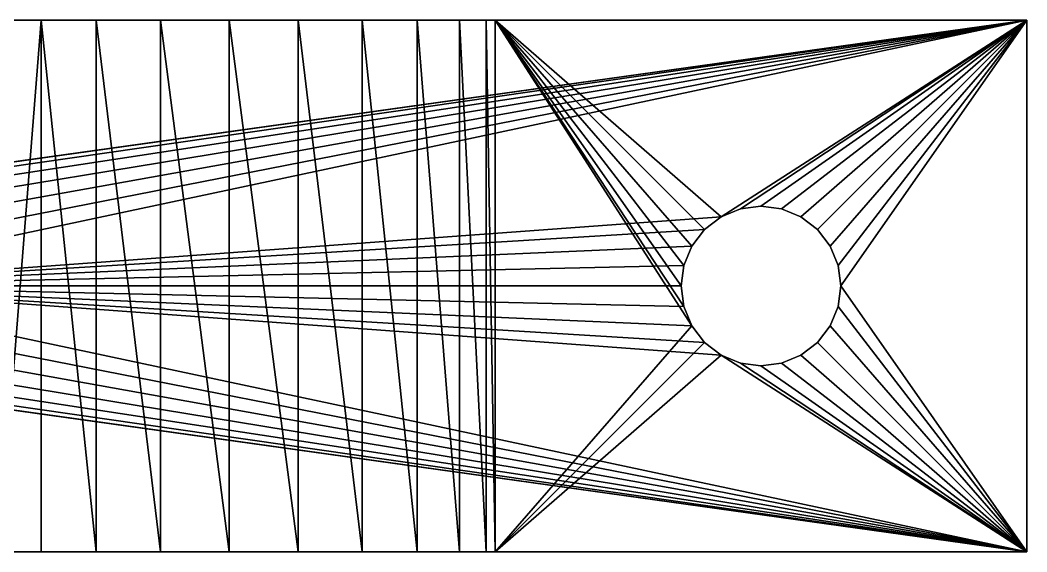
# Model space of a CAD drawing. Header units: metres. Extents: x 0 to 683, y 0 to 667.
# Drawn here: x 191.07 to 210, y 355.77 to 365.77 of the extents above; entities that cross this region are included whole.
import ezdxf

# ---------------------------------------------------------------- set-up
doc = ezdxf.new("R2010")
doc.units = ezdxf.units.M

msp = doc.modelspace()

# ---------------------------------------------------------------- meshes
at = {"layer": 'Mesa Holder'}
mesh = msp.add_polyface(dxfattribs=at)
corners = [(180, 365.769, -10), (193.706, 365.769, -4.83), (210, 365.769, -10), (180, 365.769, 0), (195, 365.769, -5), (192.5, 365.769, -4.33), (191.464, 365.769, -3.536), (190.67, 365.769, -2.5), (190.17, 365.769, -1.294), (190, 365.769, 0), (196.294, 365.769, -4.83), (210, 365.769, 0), (197.5, 365.769, -4.33), (198.536, 365.769, -3.536), (199.33, 365.769, -2.5), (199.83, 365.769, -1.294), (200, 365.769, 0)]
mesh.append_faces([[corners[k] for k in face] for face in [(8, 3, 9), (11, 15, 16)]], dxfattribs={"vtx0": -1})
mesh.append_faces([[corners[k] for k in face] for face in [(0, 1, 2), (1, 3, 5), (5, 3, 6), (6, 3, 7), (7, 3, 8), (2, 10, 11), (10, 2, 4)]], dxfattribs={"vtx0": -1, "vtx1": -1})
mesh.append_faces([[corners[k] for k in face] for face in [(1, 0, 3), (2, 1, 4), (11, 10, 12), (11, 12, 13), (11, 13, 14), (11, 14, 15)]], dxfattribs={"vtx0": -1, "vtx2": -1})
mesh = msp.add_polyface(dxfattribs=at)
corners = [(180, 365.769, -10), (183.701, 361.519, -10), (180, 355.769, -10), (183.939, 361.829, -10), (184.25, 362.068, -10), (184.612, 362.217, -10), (210, 365.769, -10), (183.551, 361.157, -10), (183.5, 360.769, -10), (185, 362.269, -10), (185.388, 362.217, -10), (185.75, 362.068, -10), (186.061, 361.829, -10), (186.299, 361.519, -10), (186.449, 361.157, -10), (186.5, 360.769, -10), (204.25, 362.068, -10), (203.939, 361.829, -10), (203.701, 361.519, -10), (203.551, 361.157, -10), (203.5, 360.769, -10), (204.612, 362.217, -10), (205, 362.269, -10), (205.388, 362.217, -10), (205.75, 362.068, -10), (206.061, 361.829, -10), (206.299, 361.519, -10), (206.449, 361.157, -10), (206.5, 360.769, -10), (184.612, 359.32, -10), (210, 355.769, -10), (184.25, 359.469, -10), (183.939, 359.708, -10), (183.701, 360.019, -10), (183.551, 360.38, -10), (185, 359.269, -10), (185.388, 359.32, -10), (185.75, 359.469, -10), (186.061, 359.708, -10), (186.299, 360.019, -10), (186.449, 360.38, -10), (204.25, 359.469, -10), (203.939, 359.708, -10), (203.701, 360.019, -10), (203.551, 360.38, -10), (204.612, 359.32, -10), (205, 359.269, -10), (205.388, 359.32, -10), (205.75, 359.469, -10), (206.061, 359.708, -10), (206.299, 360.019, -10), (206.449, 360.38, -10)]
mesh.append_faces([[corners[k] for k in face] for face in [(0, 1, 2), (1, 0, 3), (3, 0, 4), (4, 0, 5), (5, 6, 9), (9, 6, 10), (10, 6, 11), (11, 6, 12), (12, 6, 13), (13, 6, 14), (14, 6, 15), (16, 6, 21), (21, 6, 22), (22, 6, 23), (23, 6, 24), (24, 6, 25), (25, 6, 26), (26, 6, 27), (27, 6, 28), (2, 29, 30), (29, 2, 31), (31, 2, 32), (32, 2, 33), (33, 2, 34), (34, 2, 8), (41, 15, 42), (42, 15, 43), (43, 15, 44), (44, 15, 20), (30, 28, 6)]], dxfattribs={"vtx0": -1, "vtx1": -1})
mesh.append_faces([[corners[k] for k in face] for face in [(15, 6, 16), (30, 15, 41)]], dxfattribs={"vtx0": -1, "vtx1": -1, "vtx2": -1})
mesh.append_faces([[corners[k] for k in face] for face in [(5, 0, 6), (2, 1, 7), (2, 7, 8), (15, 16, 17), (15, 17, 18), (15, 18, 19), (15, 19, 20), (30, 29, 35), (30, 35, 36), (30, 36, 37), (30, 37, 38), (30, 38, 39), (30, 39, 40), (30, 40, 15), (30, 41, 45), (30, 45, 46), (30, 46, 47), (30, 47, 48), (30, 48, 49), (30, 49, 50), (30, 50, 51), (30, 51, 28)]], dxfattribs={"vtx0": -1, "vtx2": -1})
mesh = msp.add_polyface(dxfattribs=at)
corners = [(191.464, 365.769, -3.536), (190.67, 355.769, -2.5), (191.464, 355.769, -3.536), (190.67, 365.769, -2.5)]
mesh.append_faces([[corners[k] for k in face] for face in [(0, 1, 2), (1, 0, 3)]], dxfattribs={"vtx0": -1})
mesh = msp.add_polyface(dxfattribs=at)
corners = [(192.5, 355.769, -4.33), (191.464, 365.769, -3.536), (191.464, 355.769, -3.536), (192.5, 365.769, -4.33)]
mesh.append_faces([[corners[k] for k in face] for face in [(0, 1, 2), (1, 0, 3)]], dxfattribs={"vtx0": -1})
mesh = msp.add_polyface(dxfattribs=at)
corners = [(193.706, 355.769, -4.83), (192.5, 365.769, -4.33), (192.5, 355.769, -4.33), (193.706, 365.769, -4.83)]
mesh.append_faces([[corners[k] for k in face] for face in [(0, 1, 2), (1, 0, 3)]], dxfattribs={"vtx0": -1})
mesh = msp.add_polyface(dxfattribs=at)
corners = [(195, 355.769, -5), (193.706, 365.769, -4.83), (193.706, 355.769, -4.83), (195, 365.769, -5)]
mesh.append_faces([[corners[k] for k in face] for face in [(0, 1, 2), (1, 0, 3)]], dxfattribs={"vtx0": -1})
mesh = msp.add_polyface(dxfattribs=at)
corners = [(196.294, 355.769, -4.83), (195, 365.769, -5), (195, 355.769, -5), (196.294, 365.769, -4.83)]
mesh.append_faces([[corners[k] for k in face] for face in [(0, 1, 2), (1, 0, 3)]], dxfattribs={"vtx0": -1})
mesh = msp.add_polyface(dxfattribs=at)
corners = [(197.5, 355.769, -4.33), (196.294, 365.769, -4.83), (196.294, 355.769, -4.83), (197.5, 365.769, -4.33)]
mesh.append_faces([[corners[k] for k in face] for face in [(0, 1, 2), (1, 0, 3)]], dxfattribs={"vtx0": -1})
mesh = msp.add_polyface(dxfattribs=at)
corners = [(198.536, 355.769, -3.536), (197.5, 365.769, -4.33), (197.5, 355.769, -4.33), (198.536, 365.769, -3.536)]
mesh.append_faces([[corners[k] for k in face] for face in [(0, 1, 2), (1, 0, 3)]], dxfattribs={"vtx0": -1})
mesh = msp.add_polyface(dxfattribs=at)
corners = [(199.33, 355.769, -2.5), (198.536, 365.769, -3.536), (198.536, 355.769, -3.536), (199.33, 365.769, -2.5)]
mesh.append_faces([[corners[k] for k in face] for face in [(0, 1, 2), (1, 0, 3)]], dxfattribs={"vtx0": -1})
mesh = msp.add_polyface(dxfattribs=at)
corners = [(199.83, 355.769, -1.294), (199.33, 365.769, -2.5), (199.33, 355.769, -2.5), (199.83, 365.769, -1.294)]
mesh.append_faces([[corners[k] for k in face] for face in [(0, 1, 2), (1, 0, 3)]], dxfattribs={"vtx0": -1})
mesh = msp.add_polyface(dxfattribs=at)
corners = [(200, 355.769, 0), (199.83, 365.769, -1.294), (199.83, 355.769, -1.294), (200, 365.769, 0)]
mesh.append_faces([[corners[k] for k in face] for face in [(0, 1, 2), (1, 0, 3)]], dxfattribs={"vtx0": -1})
mesh = msp.add_polyface(dxfattribs=at)
corners = [(200, 355.769, 0), (203.701, 360.019, 0), (200, 365.769, 0), (203.939, 359.708, 0), (204.25, 359.469, 0), (210, 355.769, 0), (203.551, 360.38, 0), (203.5, 360.769, 0), (204.612, 359.32, 0), (205, 359.269, 0), (205.388, 359.32, 0), (205.75, 359.469, 0), (206.061, 359.708, 0), (206.299, 360.019, 0), (206.449, 360.38, 0), (206.5, 360.769, 0), (204.25, 362.068, 0), (210, 365.769, 0), (203.939, 361.829, 0), (203.701, 361.519, 0), (203.551, 361.157, 0), (204.612, 362.217, 0), (205, 362.269, 0), (205.388, 362.217, 0), (205.75, 362.068, 0), (206.061, 361.829, 0), (206.299, 361.519, 0), (206.449, 361.157, 0)]
mesh.append_faces([[corners[k] for k in face] for face in [(0, 1, 2), (1, 0, 3), (3, 0, 4), (4, 5, 8), (8, 5, 9), (9, 5, 10), (10, 5, 11), (11, 5, 12), (12, 5, 13), (13, 5, 14), (14, 5, 15), (2, 16, 17), (16, 2, 18), (18, 2, 19), (19, 2, 20), (20, 2, 7), (17, 15, 5)]], dxfattribs={"vtx0": -1, "vtx1": -1})
mesh.append_faces([[corners[k] for k in face] for face in [(4, 0, 5), (2, 1, 6), (2, 6, 7), (17, 16, 21), (17, 21, 22), (17, 22, 23), (17, 23, 24), (17, 24, 25), (17, 25, 26), (17, 26, 27), (17, 27, 15)]], dxfattribs={"vtx0": -1, "vtx2": -1})
mesh = msp.add_polyface(dxfattribs=at)
corners = [(210, 365.769, -10), (210, 355.769, 0), (210, 355.769, -10), (210, 365.769, 0)]
mesh.append_faces([[corners[k] for k in face] for face in [(0, 1, 2), (1, 0, 3)]], dxfattribs={"vtx0": -1})
mesh = msp.add_polyface(dxfattribs=at)
corners = [(204.612, 362.217, 0), (204.25, 362.068, -10), (204.612, 362.217, -10), (204.25, 362.068, 0)]
mesh.append_faces([[corners[k] for k in face] for face in [(0, 1, 2), (1, 0, 3)]], dxfattribs={"vtx0": -1})
mesh = msp.add_polyface(dxfattribs=at)
corners = [(205, 362.269, 0), (204.612, 362.217, -10), (205, 362.269, -10), (204.612, 362.217, 0)]
mesh.append_faces([[corners[k] for k in face] for face in [(0, 1, 2), (1, 0, 3)]], dxfattribs={"vtx0": -1})
mesh = msp.add_polyface(dxfattribs=at)
corners = [(205.388, 362.217, -10), (205, 362.269, 0), (205, 362.269, -10), (205.388, 362.217, 0)]
mesh.append_faces([[corners[k] for k in face] for face in [(0, 1, 2), (1, 0, 3)]], dxfattribs={"vtx0": -1})
mesh = msp.add_polyface(dxfattribs=at)
corners = [(205.75, 362.068, -10), (205.388, 362.217, 0), (205.388, 362.217, -10), (205.75, 362.068, 0)]
mesh.append_faces([[corners[k] for k in face] for face in [(0, 1, 2), (1, 0, 3)]], dxfattribs={"vtx0": -1})
mesh = msp.add_polyface(dxfattribs=at)
corners = [(204.25, 362.068, 0), (203.939, 361.829, -10), (204.25, 362.068, -10), (203.939, 361.829, 0)]
mesh.append_faces([[corners[k] for k in face] for face in [(0, 1, 2), (1, 0, 3)]], dxfattribs={"vtx0": -1})
mesh = msp.add_polyface(dxfattribs=at)
corners = [(206.061, 361.829, -10), (205.75, 362.068, 0), (205.75, 362.068, -10), (206.061, 361.829, 0)]
mesh.append_faces([[corners[k] for k in face] for face in [(0, 1, 2), (1, 0, 3)]], dxfattribs={"vtx0": -1})
mesh = msp.add_polyface(dxfattribs=at)
corners = [(203.939, 361.829, -10), (203.701, 361.519, 0), (203.701, 361.519, -10), (203.939, 361.829, 0)]
mesh.append_faces([[corners[k] for k in face] for face in [(0, 1, 2), (1, 0, 3)]], dxfattribs={"vtx0": -1})
mesh = msp.add_polyface(dxfattribs=at)
corners = [(206.299, 361.519, 0), (206.061, 361.829, -10), (206.299, 361.519, -10), (206.061, 361.829, 0)]
mesh.append_faces([[corners[k] for k in face] for face in [(0, 1, 2), (1, 0, 3)]], dxfattribs={"vtx0": -1})
mesh = msp.add_polyface(dxfattribs=at)
corners = [(203.701, 361.519, -10), (203.551, 361.157, 0), (203.551, 361.157, -10), (203.701, 361.519, 0)]
mesh.append_faces([[corners[k] for k in face] for face in [(0, 1, 2), (1, 0, 3)]], dxfattribs={"vtx0": -1})
mesh = msp.add_polyface(dxfattribs=at)
corners = [(206.449, 361.157, 0), (206.299, 361.519, -10), (206.449, 361.157, -10), (206.299, 361.519, 0)]
mesh.append_faces([[corners[k] for k in face] for face in [(0, 1, 2), (1, 0, 3)]], dxfattribs={"vtx0": -1})
mesh = msp.add_polyface(dxfattribs=at)
corners = [(203.551, 361.157, -10), (203.5, 360.769, 0), (203.5, 360.769, -10), (203.551, 361.157, 0)]
mesh.append_faces([[corners[k] for k in face] for face in [(0, 1, 2), (1, 0, 3)]], dxfattribs={"vtx0": -1})
mesh = msp.add_polyface(dxfattribs=at)
corners = [(206.5, 360.769, 0), (206.449, 361.157, -10), (206.5, 360.769, -10), (206.449, 361.157, 0)]
mesh.append_faces([[corners[k] for k in face] for face in [(0, 1, 2), (1, 0, 3)]], dxfattribs={"vtx0": -1})
mesh = msp.add_polyface(dxfattribs=at)
corners = [(203.5, 360.769, -10), (203.551, 360.38, 0), (203.551, 360.38, -10), (203.5, 360.769, 0)]
mesh.append_faces([[corners[k] for k in face] for face in [(0, 1, 2), (1, 0, 3)]], dxfattribs={"vtx0": -1})
mesh = msp.add_polyface(dxfattribs=at)
corners = [(206.449, 360.38, 0), (206.5, 360.769, -10), (206.449, 360.38, -10), (206.5, 360.769, 0)]
mesh.append_faces([[corners[k] for k in face] for face in [(0, 1, 2), (1, 0, 3)]], dxfattribs={"vtx0": -1})
mesh = msp.add_polyface(dxfattribs=at)
corners = [(203.551, 360.38, -10), (203.701, 360.019, 0), (203.701, 360.019, -10), (203.551, 360.38, 0)]
mesh.append_faces([[corners[k] for k in face] for face in [(0, 1, 2), (1, 0, 3)]], dxfattribs={"vtx0": -1})
mesh = msp.add_polyface(dxfattribs=at)
corners = [(206.299, 360.019, 0), (206.449, 360.38, -10), (206.299, 360.019, -10), (206.449, 360.38, 0)]
mesh.append_faces([[corners[k] for k in face] for face in [(0, 1, 2), (1, 0, 3)]], dxfattribs={"vtx0": -1})
mesh = msp.add_polyface(dxfattribs=at)
corners = [(203.701, 360.019, -10), (203.939, 359.708, 0), (203.939, 359.708, -10), (203.701, 360.019, 0)]
mesh.append_faces([[corners[k] for k in face] for face in [(0, 1, 2), (1, 0, 3)]], dxfattribs={"vtx0": -1})
mesh = msp.add_polyface(dxfattribs=at)
corners = [(206.061, 359.708, 0), (206.299, 360.019, -10), (206.061, 359.708, -10), (206.299, 360.019, 0)]
mesh.append_faces([[corners[k] for k in face] for face in [(0, 1, 2), (1, 0, 3)]], dxfattribs={"vtx0": -1})
mesh = msp.add_polyface(dxfattribs=at)
corners = [(203.939, 359.708, 0), (204.25, 359.469, -10), (203.939, 359.708, -10), (204.25, 359.469, 0)]
mesh.append_faces([[corners[k] for k in face] for face in [(0, 1, 2), (1, 0, 3)]], dxfattribs={"vtx0": -1})
mesh = msp.add_polyface(dxfattribs=at)
corners = [(205.75, 359.469, -10), (206.061, 359.708, 0), (206.061, 359.708, -10), (205.75, 359.469, 0)]
mesh.append_faces([[corners[k] for k in face] for face in [(0, 1, 2), (1, 0, 3)]], dxfattribs={"vtx0": -1})
mesh = msp.add_polyface(dxfattribs=at)
corners = [(204.25, 359.469, 0), (204.612, 359.32, -10), (204.25, 359.469, -10), (204.612, 359.32, 0)]
mesh.append_faces([[corners[k] for k in face] for face in [(0, 1, 2), (1, 0, 3)]], dxfattribs={"vtx0": -1})
mesh = msp.add_polyface(dxfattribs=at)
corners = [(205.388, 359.32, -10), (205.75, 359.469, 0), (205.75, 359.469, -10), (205.388, 359.32, 0)]
mesh.append_faces([[corners[k] for k in face] for face in [(0, 1, 2), (1, 0, 3)]], dxfattribs={"vtx0": -1})
mesh = msp.add_polyface(dxfattribs=at)
corners = [(204.612, 359.32, 0), (205, 359.269, -10), (204.612, 359.32, -10), (205, 359.269, 0)]
mesh.append_faces([[corners[k] for k in face] for face in [(0, 1, 2), (1, 0, 3)]], dxfattribs={"vtx0": -1})
mesh = msp.add_polyface(dxfattribs=at)
corners = [(205, 359.269, -10), (205.388, 359.32, 0), (205.388, 359.32, -10), (205, 359.269, 0)]
mesh.append_faces([[corners[k] for k in face] for face in [(0, 1, 2), (1, 0, 3)]], dxfattribs={"vtx0": -1})
mesh = msp.add_polyface(dxfattribs=at)
corners = [(210, 355.769, -10), (196.294, 355.769, -4.83), (180, 355.769, -10), (210, 355.769, 0), (195, 355.769, -5), (197.5, 355.769, -4.33), (198.536, 355.769, -3.536), (199.33, 355.769, -2.5), (199.83, 355.769, -1.294), (200, 355.769, 0), (193.706, 355.769, -4.83), (180, 355.769, 0), (192.5, 355.769, -4.33), (191.464, 355.769, -3.536), (190.67, 355.769, -2.5), (190.17, 355.769, -1.294), (190, 355.769, 0)]
mesh.append_faces([[corners[k] for k in face] for face in [(8, 3, 9), (11, 15, 16)]], dxfattribs={"vtx0": -1})
mesh.append_faces([[corners[k] for k in face] for face in [(0, 1, 2), (1, 3, 5), (5, 3, 6), (6, 3, 7), (7, 3, 8), (2, 10, 11), (10, 2, 4)]], dxfattribs={"vtx0": -1, "vtx1": -1})
mesh.append_faces([[corners[k] for k in face] for face in [(1, 0, 3), (2, 1, 4), (11, 10, 12), (11, 12, 13), (11, 13, 14), (11, 14, 15)]], dxfattribs={"vtx0": -1, "vtx2": -1})

doc.saveas('drawing.dxf')
